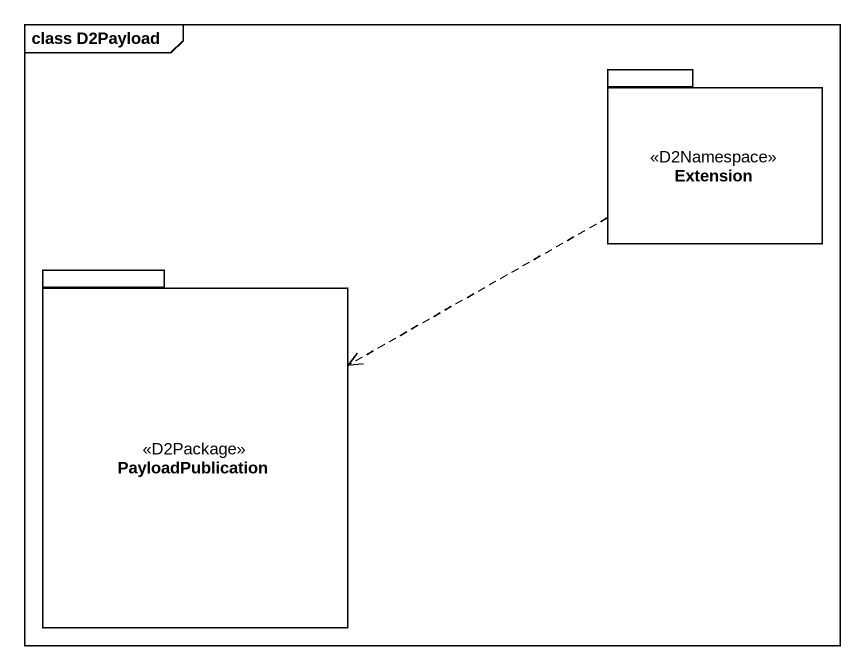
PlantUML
@startuml
mainframe class D2Payload
package Extension <<D2Namespace>> {
}
package PayloadPublication <<D2Package>> {
}
Extension .left.> PayloadPublication
@enduml
